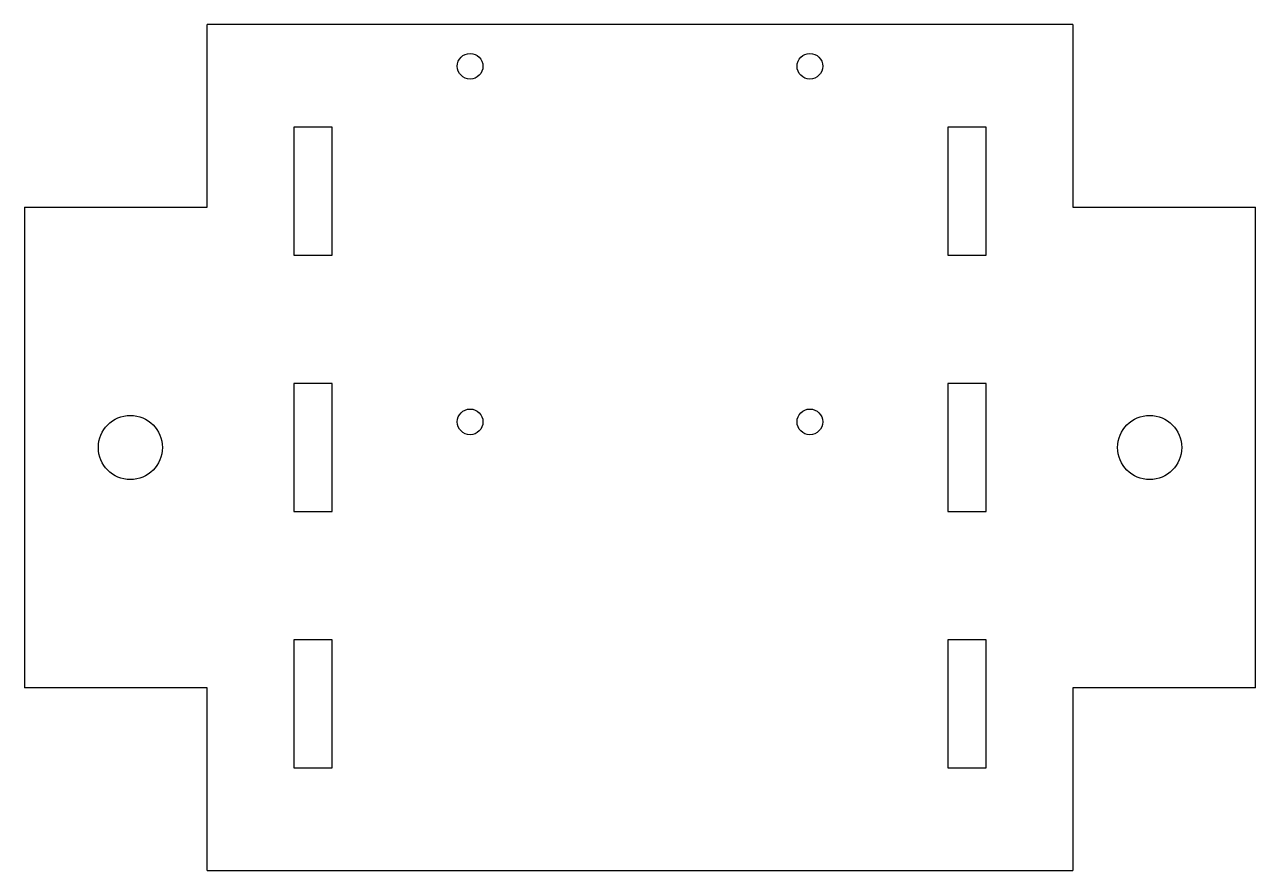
# Model space of a CAD drawing. Header units: millimetres. Extents: x -48 to 48, y -33 to 33.
import ezdxf

# ---------------------------------------------------------------- set-up
doc = ezdxf.new("R2010")
doc.units = ezdxf.units.MM

msp = doc.modelspace()

# ---------------------------------------------------------------- linework, layer by layer
at = {"color": 7, "linetype": 'Continuous', "lineweight": 25}
for p, q in [((-33.75, 18.75), (-33.75, 33)), ((33.75, 33), (-33.75, 33)), ((33.75, 33), (33.75, 18.75)), ((-24, 25), (-27, 25)), ((-27, 25), (-27, 15)), ((-24, 15), (-24, 25)), ((27, 25), (24, 25)), ((24, 25), (24, 15)), ((27, 15), (27, 25)), ((-48, 18.75), (-48, -18.75)), ((-48, 18.75), (-33.75, 18.75)), ((33.75, 18.75), (48, 18.75)), ((48, -18.75), (48, 18.75)), ((-27, 15), (-24, 15)), ((24, 15), (27, 15)), ((-24, 5), (-27, 5)), ((-27, 5), (-27, -5)), ((-24, -5), (-24, 5)), ((27, 5), (24, 5)), ((24, 5), (24, -5)), ((27, -5), (27, 5)), ((-27, -5), (-24, -5)), ((24, -5), (27, -5)), ((-24, -15), (-27, -15)), ((-27, -15), (-27, -25)), ((-24, -25), (-24, -15)), ((27, -15), (24, -15)), ((24, -15), (24, -25)), ((27, -25), (27, -15)), ((-33.75, -18.75), (-48, -18.75)), ((-33.75, -33), (-33.75, -18.75)), ((48, -18.75), (33.75, -18.75)), ((33.75, -18.75), (33.75, -33)), ((-27, -25), (-24, -25)), ((24, -25), (27, -25)), ((-33.75, -33), (33.75, -33))]:
    msp.add_line(p, q, dxfattribs=at)
for centre, radius in [((-13.25, 29.75), 1), ((13.25, 29.75), 1), ((-13.25, 2), 1), ((13.25, 2), 1), ((-39.75, 0), 2.5), ((39.75, 0), 2.5)]:
    msp.add_circle(centre, radius, dxfattribs=at)

doc.saveas('drawing.dxf')
